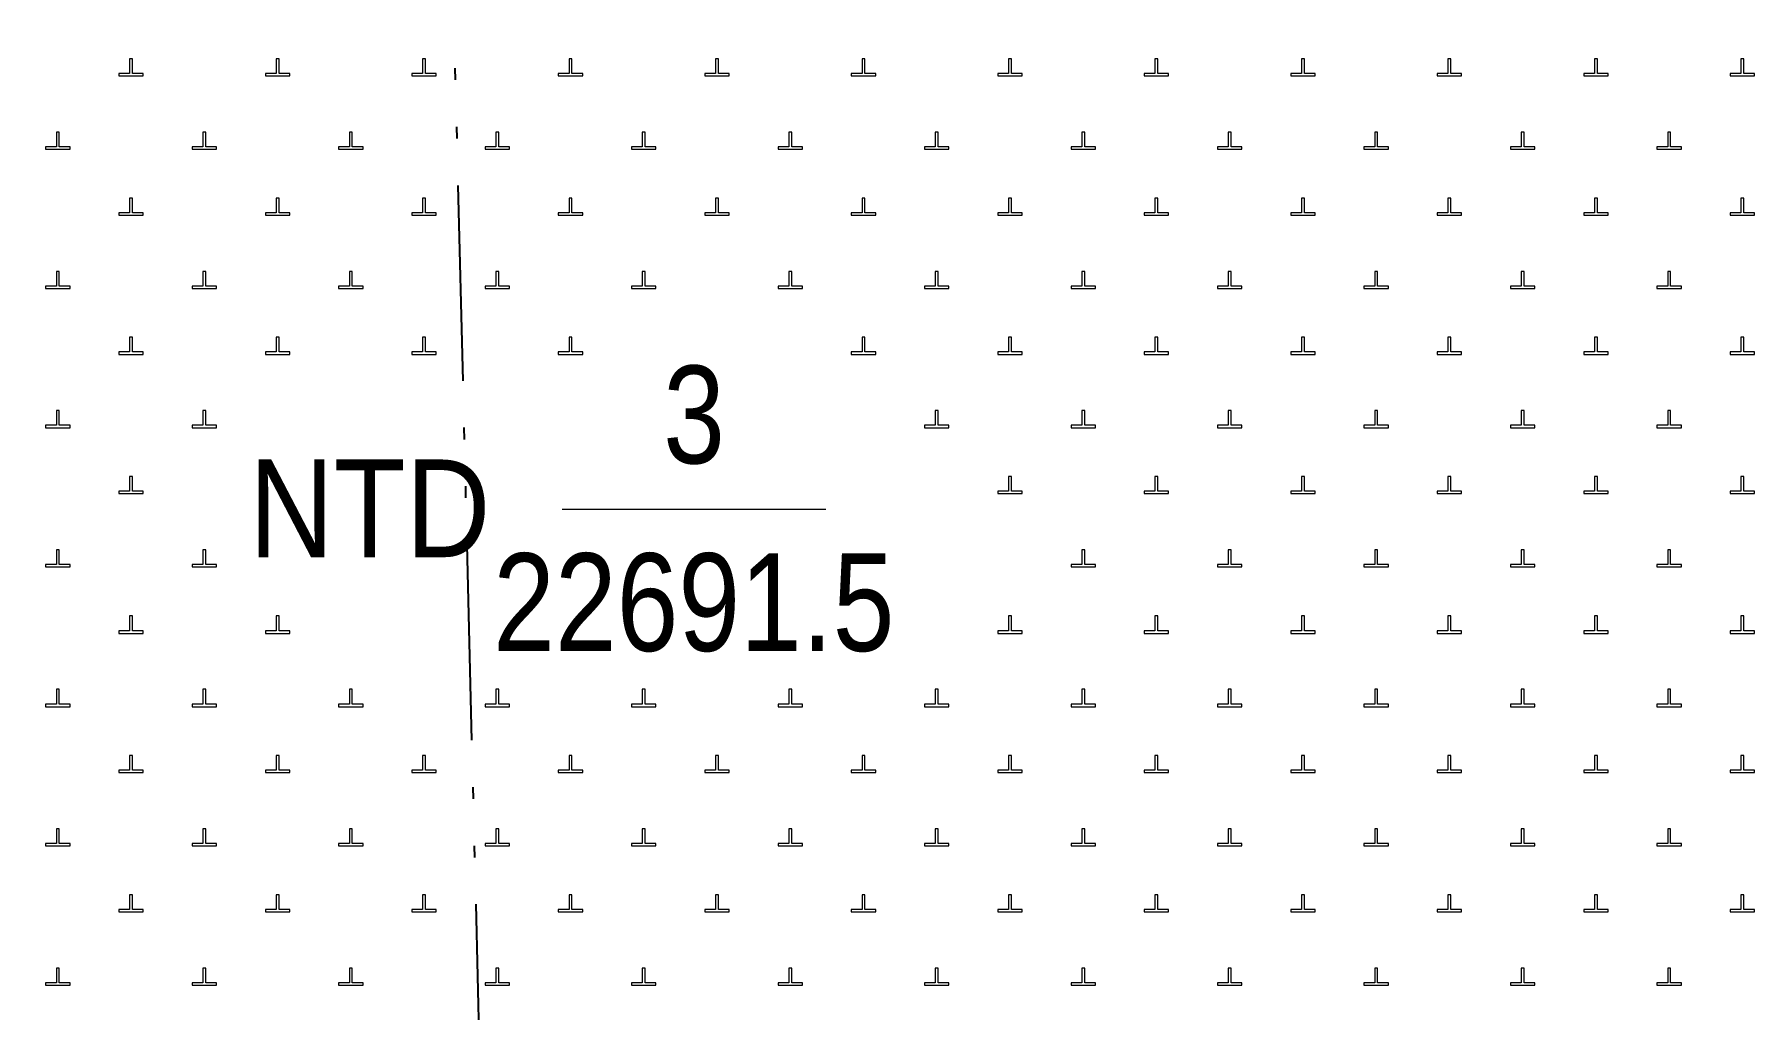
# Model space of a CAD drawing. Header units: metres. Extents: x 550890 to 551618, y 1839259 to 1840146.
# Drawn here: x 551469.41 to 551504.64, y 1839965.35 to 1839985.31 of the extents above; entities that cross this region are included whole.
import ezdxf
from ezdxf.enums import TextEntityAlignment as Align

# ---------------------------------------------------------------- set-up
doc = ezdxf.new("R2010")
doc.units = ezdxf.units.M
doc.header["$LTSCALE"] = 0.8
doc.linetypes.add('DASH_DOUBLE_DOT', pattern=[9.2, 5, -1.2, 0.3, -1.2, 0.3, -1.2])
for name, color, linetype, lineweight in [('13', 7, 'Continuous', 13), ('19', 7, 'Continuous', 13), ('2', 7, 'DASH_DOUBLE_DOT', 25)]:
    doc.layers.add(name, color=color, linetype=linetype, lineweight=lineweight)
doc.layers.add('4', color=7, linetype='Continuous')

msp = doc.modelspace()

# ---------------------------------------------------------------- linework, layer by layer
at = {"layer": '13'}
msp.add_line((551480.22, 1839975.59), (551485.62, 1839975.59), dxfattribs=at)
at = {"layer": '19'}
for points in [[(551471.14, 1839984.46), (551471.64, 1839984.46), (551471.64, 1839984.51), (551471.42, 1839984.51), (551471.42, 1839984.81), (551471.36, 1839984.81), (551471.36, 1839984.51), (551471.14, 1839984.51)], [(551474.14, 1839984.46), (551474.64, 1839984.46), (551474.64, 1839984.51), (551474.42, 1839984.51), (551474.42, 1839984.81), (551474.36, 1839984.81), (551474.36, 1839984.51), (551474.14, 1839984.51)], [(551477.14, 1839984.46), (551477.64, 1839984.46), (551477.64, 1839984.51), (551477.42, 1839984.51), (551477.42, 1839984.81), (551477.36, 1839984.81), (551477.36, 1839984.51), (551477.14, 1839984.51)], [(551480.14, 1839984.46), (551480.64, 1839984.46), (551480.64, 1839984.51), (551480.42, 1839984.51), (551480.42, 1839984.81), (551480.36, 1839984.81), (551480.36, 1839984.51), (551480.14, 1839984.51)], [(551483.14, 1839984.46), (551483.64, 1839984.46), (551483.64, 1839984.51), (551483.42, 1839984.51), (551483.42, 1839984.81), (551483.36, 1839984.81), (551483.36, 1839984.51), (551483.14, 1839984.51)], [(551486.14, 1839984.46), (551486.64, 1839984.46), (551486.64, 1839984.51), (551486.42, 1839984.51), (551486.42, 1839984.81), (551486.36, 1839984.81), (551486.36, 1839984.51), (551486.14, 1839984.51)], [(551489.14, 1839984.46), (551489.64, 1839984.46), (551489.64, 1839984.51), (551489.42, 1839984.51), (551489.42, 1839984.81), (551489.36, 1839984.81), (551489.36, 1839984.51), (551489.14, 1839984.51)], [(551492.14, 1839984.46), (551492.64, 1839984.46), (551492.64, 1839984.51), (551492.42, 1839984.51), (551492.42, 1839984.81), (551492.36, 1839984.81), (551492.36, 1839984.51), (551492.14, 1839984.51)], [(551495.14, 1839984.46), (551495.64, 1839984.46), (551495.64, 1839984.51), (551495.42, 1839984.51), (551495.42, 1839984.81), (551495.36, 1839984.81), (551495.36, 1839984.51), (551495.14, 1839984.51)], [(551498.14, 1839984.46), (551498.64, 1839984.46), (551498.64, 1839984.51), (551498.42, 1839984.51), (551498.42, 1839984.81), (551498.36, 1839984.81), (551498.36, 1839984.51), (551498.14, 1839984.51)], [(551501.14, 1839984.46), (551501.64, 1839984.46), (551501.64, 1839984.51), (551501.42, 1839984.51), (551501.42, 1839984.81), (551501.36, 1839984.81), (551501.36, 1839984.51), (551501.14, 1839984.51)], [(551504.14, 1839984.46), (551504.64, 1839984.46), (551504.64, 1839984.51), (551504.42, 1839984.51), (551504.42, 1839984.81), (551504.36, 1839984.81), (551504.36, 1839984.51), (551504.14, 1839984.51)], [(551469.64, 1839982.96), (551470.14, 1839982.96), (551470.14, 1839983.01), (551469.92, 1839983.01), (551469.92, 1839983.31), (551469.86, 1839983.31), (551469.86, 1839983.01), (551469.64, 1839983.01)], [(551472.64, 1839982.96), (551473.14, 1839982.96), (551473.14, 1839983.01), (551472.92, 1839983.01), (551472.92, 1839983.31), (551472.86, 1839983.31), (551472.86, 1839983.01), (551472.64, 1839983.01)], [(551475.64, 1839982.96), (551476.14, 1839982.96), (551476.14, 1839983.01), (551475.92, 1839983.01), (551475.92, 1839983.31), (551475.86, 1839983.31), (551475.86, 1839983.01), (551475.64, 1839983.01)], [(551478.64, 1839982.96), (551479.14, 1839982.96), (551479.14, 1839983.01), (551478.92, 1839983.01), (551478.92, 1839983.31), (551478.86, 1839983.31), (551478.86, 1839983.01), (551478.64, 1839983.01)], [(551481.64, 1839982.96), (551482.14, 1839982.96), (551482.14, 1839983.01), (551481.92, 1839983.01), (551481.92, 1839983.31), (551481.86, 1839983.31), (551481.86, 1839983.01), (551481.64, 1839983.01)], [(551484.64, 1839982.96), (551485.14, 1839982.96), (551485.14, 1839983.01), (551484.92, 1839983.01), (551484.92, 1839983.31), (551484.86, 1839983.31), (551484.86, 1839983.01), (551484.64, 1839983.01)], [(551487.64, 1839982.96), (551488.14, 1839982.96), (551488.14, 1839983.01), (551487.92, 1839983.01), (551487.92, 1839983.31), (551487.86, 1839983.31), (551487.86, 1839983.01), (551487.64, 1839983.01)], [(551490.64, 1839982.96), (551491.14, 1839982.96), (551491.14, 1839983.01), (551490.92, 1839983.01), (551490.92, 1839983.31), (551490.86, 1839983.31), (551490.86, 1839983.01), (551490.64, 1839983.01)], [(551493.64, 1839982.96), (551494.14, 1839982.96), (551494.14, 1839983.01), (551493.92, 1839983.01), (551493.92, 1839983.31), (551493.86, 1839983.31), (551493.86, 1839983.01), (551493.64, 1839983.01)], [(551496.64, 1839982.96), (551497.14, 1839982.96), (551497.14, 1839983.01), (551496.92, 1839983.01), (551496.92, 1839983.31), (551496.86, 1839983.31), (551496.86, 1839983.01), (551496.64, 1839983.01)], [(551499.64, 1839982.96), (551500.14, 1839982.96), (551500.14, 1839983.01), (551499.92, 1839983.01), (551499.92, 1839983.31), (551499.86, 1839983.31), (551499.86, 1839983.01), (551499.64, 1839983.01)], [(551502.64, 1839982.96), (551503.14, 1839982.96), (551503.14, 1839983.01), (551502.92, 1839983.01), (551502.92, 1839983.31), (551502.86, 1839983.31), (551502.86, 1839983.01), (551502.64, 1839983.01)], [(551471.14, 1839981.61), (551471.64, 1839981.61), (551471.64, 1839981.66), (551471.42, 1839981.66), (551471.42, 1839981.96), (551471.36, 1839981.96), (551471.36, 1839981.66), (551471.14, 1839981.66)], [(551474.14, 1839981.61), (551474.64, 1839981.61), (551474.64, 1839981.66), (551474.42, 1839981.66), (551474.42, 1839981.96), (551474.36, 1839981.96), (551474.36, 1839981.66), (551474.14, 1839981.66)], [(551477.14, 1839981.61), (551477.64, 1839981.61), (551477.64, 1839981.66), (551477.42, 1839981.66), (551477.42, 1839981.96), (551477.36, 1839981.96), (551477.36, 1839981.66), (551477.14, 1839981.66)], [(551480.14, 1839981.61), (551480.64, 1839981.61), (551480.64, 1839981.66), (551480.42, 1839981.66), (551480.42, 1839981.96), (551480.36, 1839981.96), (551480.36, 1839981.66), (551480.14, 1839981.66)], [(551483.14, 1839981.61), (551483.64, 1839981.61), (551483.64, 1839981.66), (551483.42, 1839981.66), (551483.42, 1839981.96), (551483.36, 1839981.96), (551483.36, 1839981.66), (551483.14, 1839981.66)], [(551486.14, 1839981.61), (551486.64, 1839981.61), (551486.64, 1839981.66), (551486.42, 1839981.66), (551486.42, 1839981.96), (551486.36, 1839981.96), (551486.36, 1839981.66), (551486.14, 1839981.66)], [(551489.14, 1839981.61), (551489.64, 1839981.61), (551489.64, 1839981.66), (551489.42, 1839981.66), (551489.42, 1839981.96), (551489.36, 1839981.96), (551489.36, 1839981.66), (551489.14, 1839981.66)], [(551492.14, 1839981.61), (551492.64, 1839981.61), (551492.64, 1839981.66), (551492.42, 1839981.66), (551492.42, 1839981.96), (551492.36, 1839981.96), (551492.36, 1839981.66), (551492.14, 1839981.66)], [(551495.14, 1839981.61), (551495.64, 1839981.61), (551495.64, 1839981.66), (551495.42, 1839981.66), (551495.42, 1839981.96), (551495.36, 1839981.96), (551495.36, 1839981.66), (551495.14, 1839981.66)], [(551498.14, 1839981.61), (551498.64, 1839981.61), (551498.64, 1839981.66), (551498.42, 1839981.66), (551498.42, 1839981.96), (551498.36, 1839981.96), (551498.36, 1839981.66), (551498.14, 1839981.66)], [(551501.14, 1839981.61), (551501.64, 1839981.61), (551501.64, 1839981.66), (551501.42, 1839981.66), (551501.42, 1839981.96), (551501.36, 1839981.96), (551501.36, 1839981.66), (551501.14, 1839981.66)], [(551504.14, 1839981.61), (551504.64, 1839981.61), (551504.64, 1839981.66), (551504.42, 1839981.66), (551504.42, 1839981.96), (551504.36, 1839981.96), (551504.36, 1839981.66), (551504.14, 1839981.66)], [(551469.64, 1839980.11), (551470.14, 1839980.11), (551470.14, 1839980.16), (551469.92, 1839980.16), (551469.92, 1839980.46), (551469.86, 1839980.46), (551469.86, 1839980.16), (551469.64, 1839980.16)], [(551472.64, 1839980.11), (551473.14, 1839980.11), (551473.14, 1839980.16), (551472.92, 1839980.16), (551472.92, 1839980.46), (551472.86, 1839980.46), (551472.86, 1839980.16), (551472.64, 1839980.16)], [(551475.64, 1839980.11), (551476.14, 1839980.11), (551476.14, 1839980.16), (551475.92, 1839980.16), (551475.92, 1839980.46), (551475.86, 1839980.46), (551475.86, 1839980.16), (551475.64, 1839980.16)], [(551478.64, 1839980.11), (551479.14, 1839980.11), (551479.14, 1839980.16), (551478.92, 1839980.16), (551478.92, 1839980.46), (551478.86, 1839980.46), (551478.86, 1839980.16), (551478.64, 1839980.16)], [(551481.64, 1839980.11), (551482.14, 1839980.11), (551482.14, 1839980.16), (551481.92, 1839980.16), (551481.92, 1839980.46), (551481.86, 1839980.46), (551481.86, 1839980.16), (551481.64, 1839980.16)], [(551484.64, 1839980.11), (551485.14, 1839980.11), (551485.14, 1839980.16), (551484.92, 1839980.16), (551484.92, 1839980.46), (551484.86, 1839980.46), (551484.86, 1839980.16), (551484.64, 1839980.16)], [(551487.64, 1839980.11), (551488.14, 1839980.11), (551488.14, 1839980.16), (551487.92, 1839980.16), (551487.92, 1839980.46), (551487.86, 1839980.46), (551487.86, 1839980.16), (551487.64, 1839980.16)], [(551490.64, 1839980.11), (551491.14, 1839980.11), (551491.14, 1839980.16), (551490.92, 1839980.16), (551490.92, 1839980.46), (551490.86, 1839980.46), (551490.86, 1839980.16), (551490.64, 1839980.16)], [(551493.64, 1839980.11), (551494.14, 1839980.11), (551494.14, 1839980.16), (551493.92, 1839980.16), (551493.92, 1839980.46), (551493.86, 1839980.46), (551493.86, 1839980.16), (551493.64, 1839980.16)], [(551496.64, 1839980.11), (551497.14, 1839980.11), (551497.14, 1839980.16), (551496.92, 1839980.16), (551496.92, 1839980.46), (551496.86, 1839980.46), (551496.86, 1839980.16), (551496.64, 1839980.16)], [(551499.64, 1839980.11), (551500.14, 1839980.11), (551500.14, 1839980.16), (551499.92, 1839980.16), (551499.92, 1839980.46), (551499.86, 1839980.46), (551499.86, 1839980.16), (551499.64, 1839980.16)], [(551502.64, 1839980.11), (551503.14, 1839980.11), (551503.14, 1839980.16), (551502.92, 1839980.16), (551502.92, 1839980.46), (551502.86, 1839980.46), (551502.86, 1839980.16), (551502.64, 1839980.16)], [(551471.14, 1839978.76), (551471.64, 1839978.76), (551471.64, 1839978.81), (551471.42, 1839978.81), (551471.42, 1839979.11), (551471.36, 1839979.11), (551471.36, 1839978.81), (551471.14, 1839978.81)], [(551474.14, 1839978.76), (551474.64, 1839978.76), (551474.64, 1839978.81), (551474.42, 1839978.81), (551474.42, 1839979.11), (551474.36, 1839979.11), (551474.36, 1839978.81), (551474.14, 1839978.81)], [(551477.14, 1839978.76), (551477.64, 1839978.76), (551477.64, 1839978.81), (551477.42, 1839978.81), (551477.42, 1839979.11), (551477.36, 1839979.11), (551477.36, 1839978.81), (551477.14, 1839978.81)], [(551480.14, 1839978.76), (551480.64, 1839978.76), (551480.64, 1839978.81), (551480.42, 1839978.81), (551480.42, 1839979.11), (551480.36, 1839979.11), (551480.36, 1839978.81), (551480.14, 1839978.81)], [(551486.14, 1839978.76), (551486.64, 1839978.76), (551486.64, 1839978.81), (551486.42, 1839978.81), (551486.42, 1839979.11), (551486.36, 1839979.11), (551486.36, 1839978.81), (551486.14, 1839978.81)], [(551489.14, 1839978.76), (551489.64, 1839978.76), (551489.64, 1839978.81), (551489.42, 1839978.81), (551489.42, 1839979.11), (551489.36, 1839979.11), (551489.36, 1839978.81), (551489.14, 1839978.81)], [(551492.14, 1839978.76), (551492.64, 1839978.76), (551492.64, 1839978.81), (551492.42, 1839978.81), (551492.42, 1839979.11), (551492.36, 1839979.11), (551492.36, 1839978.81), (551492.14, 1839978.81)], [(551495.14, 1839978.76), (551495.64, 1839978.76), (551495.64, 1839978.81), (551495.42, 1839978.81), (551495.42, 1839979.11), (551495.36, 1839979.11), (551495.36, 1839978.81), (551495.14, 1839978.81)], [(551498.14, 1839978.76), (551498.64, 1839978.76), (551498.64, 1839978.81), (551498.42, 1839978.81), (551498.42, 1839979.11), (551498.36, 1839979.11), (551498.36, 1839978.81), (551498.14, 1839978.81)], [(551501.14, 1839978.76), (551501.64, 1839978.76), (551501.64, 1839978.81), (551501.42, 1839978.81), (551501.42, 1839979.11), (551501.36, 1839979.11), (551501.36, 1839978.81), (551501.14, 1839978.81)], [(551504.14, 1839978.76), (551504.64, 1839978.76), (551504.64, 1839978.81), (551504.42, 1839978.81), (551504.42, 1839979.11), (551504.36, 1839979.11), (551504.36, 1839978.81), (551504.14, 1839978.81)], [(551469.64, 1839977.26), (551470.14, 1839977.26), (551470.14, 1839977.31), (551469.92, 1839977.31), (551469.92, 1839977.61), (551469.86, 1839977.61), (551469.86, 1839977.31), (551469.64, 1839977.31)], [(551472.64, 1839977.26), (551473.14, 1839977.26), (551473.14, 1839977.31), (551472.92, 1839977.31), (551472.92, 1839977.61), (551472.86, 1839977.61), (551472.86, 1839977.31), (551472.64, 1839977.31)], [(551487.64, 1839977.26), (551488.14, 1839977.26), (551488.14, 1839977.31), (551487.92, 1839977.31), (551487.92, 1839977.61), (551487.86, 1839977.61), (551487.86, 1839977.31), (551487.64, 1839977.31)], [(551490.64, 1839977.26), (551491.14, 1839977.26), (551491.14, 1839977.31), (551490.92, 1839977.31), (551490.92, 1839977.61), (551490.86, 1839977.61), (551490.86, 1839977.31), (551490.64, 1839977.31)], [(551493.64, 1839977.26), (551494.14, 1839977.26), (551494.14, 1839977.31), (551493.92, 1839977.31), (551493.92, 1839977.61), (551493.86, 1839977.61), (551493.86, 1839977.31), (551493.64, 1839977.31)], [(551496.64, 1839977.26), (551497.14, 1839977.26), (551497.14, 1839977.31), (551496.92, 1839977.31), (551496.92, 1839977.61), (551496.86, 1839977.61), (551496.86, 1839977.31), (551496.64, 1839977.31)], [(551499.64, 1839977.26), (551500.14, 1839977.26), (551500.14, 1839977.31), (551499.92, 1839977.31), (551499.92, 1839977.61), (551499.86, 1839977.61), (551499.86, 1839977.31), (551499.64, 1839977.31)], [(551502.64, 1839977.26), (551503.14, 1839977.26), (551503.14, 1839977.31), (551502.92, 1839977.31), (551502.92, 1839977.61), (551502.86, 1839977.61), (551502.86, 1839977.31), (551502.64, 1839977.31)], [(551471.14, 1839975.91), (551471.64, 1839975.91), (551471.64, 1839975.96), (551471.42, 1839975.96), (551471.42, 1839976.26), (551471.36, 1839976.26), (551471.36, 1839975.96), (551471.14, 1839975.96)], [(551489.14, 1839975.91), (551489.64, 1839975.91), (551489.64, 1839975.96), (551489.42, 1839975.96), (551489.42, 1839976.26), (551489.36, 1839976.26), (551489.36, 1839975.96), (551489.14, 1839975.96)], [(551492.14, 1839975.91), (551492.64, 1839975.91), (551492.64, 1839975.96), (551492.42, 1839975.96), (551492.42, 1839976.26), (551492.36, 1839976.26), (551492.36, 1839975.96), (551492.14, 1839975.96)], [(551495.14, 1839975.91), (551495.64, 1839975.91), (551495.64, 1839975.96), (551495.42, 1839975.96), (551495.42, 1839976.26), (551495.36, 1839976.26), (551495.36, 1839975.96), (551495.14, 1839975.96)], [(551498.14, 1839975.91), (551498.64, 1839975.91), (551498.64, 1839975.96), (551498.42, 1839975.96), (551498.42, 1839976.26), (551498.36, 1839976.26), (551498.36, 1839975.96), (551498.14, 1839975.96)], [(551501.14, 1839975.91), (551501.64, 1839975.91), (551501.64, 1839975.96), (551501.42, 1839975.96), (551501.42, 1839976.26), (551501.36, 1839976.26), (551501.36, 1839975.96), (551501.14, 1839975.96)], [(551504.14, 1839975.91), (551504.64, 1839975.91), (551504.64, 1839975.96), (551504.42, 1839975.96), (551504.42, 1839976.26), (551504.36, 1839976.26), (551504.36, 1839975.96), (551504.14, 1839975.96)], [(551469.64, 1839974.41), (551470.14, 1839974.41), (551470.14, 1839974.46), (551469.92, 1839974.46), (551469.92, 1839974.76), (551469.86, 1839974.76), (551469.86, 1839974.46), (551469.64, 1839974.46)], [(551472.64, 1839974.41), (551473.14, 1839974.41), (551473.14, 1839974.46), (551472.92, 1839974.46), (551472.92, 1839974.76), (551472.86, 1839974.76), (551472.86, 1839974.46), (551472.64, 1839974.46)], [(551490.64, 1839974.41), (551491.14, 1839974.41), (551491.14, 1839974.46), (551490.92, 1839974.46), (551490.92, 1839974.76), (551490.86, 1839974.76), (551490.86, 1839974.46), (551490.64, 1839974.46)], [(551493.64, 1839974.41), (551494.14, 1839974.41), (551494.14, 1839974.46), (551493.92, 1839974.46), (551493.92, 1839974.76), (551493.86, 1839974.76), (551493.86, 1839974.46), (551493.64, 1839974.46)], [(551496.64, 1839974.41), (551497.14, 1839974.41), (551497.14, 1839974.46), (551496.92, 1839974.46), (551496.92, 1839974.76), (551496.86, 1839974.76), (551496.86, 1839974.46), (551496.64, 1839974.46)], [(551499.64, 1839974.41), (551500.14, 1839974.41), (551500.14, 1839974.46), (551499.92, 1839974.46), (551499.92, 1839974.76), (551499.86, 1839974.76), (551499.86, 1839974.46), (551499.64, 1839974.46)], [(551502.64, 1839974.41), (551503.14, 1839974.41), (551503.14, 1839974.46), (551502.92, 1839974.46), (551502.92, 1839974.76), (551502.86, 1839974.76), (551502.86, 1839974.46), (551502.64, 1839974.46)], [(551471.14, 1839973.05), (551471.64, 1839973.05), (551471.64, 1839973.1), (551471.42, 1839973.1), (551471.42, 1839973.41), (551471.36, 1839973.41), (551471.36, 1839973.1), (551471.14, 1839973.1)], [(551474.14, 1839973.05), (551474.64, 1839973.05), (551474.64, 1839973.1), (551474.42, 1839973.1), (551474.42, 1839973.41), (551474.36, 1839973.41), (551474.36, 1839973.1), (551474.14, 1839973.1)], [(551489.14, 1839973.05), (551489.64, 1839973.05), (551489.64, 1839973.1), (551489.42, 1839973.1), (551489.42, 1839973.41), (551489.36, 1839973.41), (551489.36, 1839973.1), (551489.14, 1839973.1)], [(551492.14, 1839973.05), (551492.64, 1839973.05), (551492.64, 1839973.1), (551492.42, 1839973.1), (551492.42, 1839973.41), (551492.36, 1839973.41), (551492.36, 1839973.1), (551492.14, 1839973.1)], [(551495.14, 1839973.05), (551495.64, 1839973.05), (551495.64, 1839973.1), (551495.42, 1839973.1), (551495.42, 1839973.41), (551495.36, 1839973.41), (551495.36, 1839973.1), (551495.14, 1839973.1)], [(551498.14, 1839973.05), (551498.64, 1839973.05), (551498.64, 1839973.1), (551498.42, 1839973.1), (551498.42, 1839973.41), (551498.36, 1839973.41), (551498.36, 1839973.1), (551498.14, 1839973.1)], [(551501.14, 1839973.05), (551501.64, 1839973.05), (551501.64, 1839973.1), (551501.42, 1839973.1), (551501.42, 1839973.41), (551501.36, 1839973.41), (551501.36, 1839973.1), (551501.14, 1839973.1)], [(551504.14, 1839973.05), (551504.64, 1839973.05), (551504.64, 1839973.1), (551504.42, 1839973.1), (551504.42, 1839973.41), (551504.36, 1839973.41), (551504.36, 1839973.1), (551504.14, 1839973.1)], [(551469.64, 1839971.55), (551470.14, 1839971.55), (551470.14, 1839971.6), (551469.92, 1839971.6), (551469.92, 1839971.91), (551469.86, 1839971.91), (551469.86, 1839971.6), (551469.64, 1839971.6)], [(551472.64, 1839971.55), (551473.14, 1839971.55), (551473.14, 1839971.6), (551472.92, 1839971.6), (551472.92, 1839971.91), (551472.86, 1839971.91), (551472.86, 1839971.6), (551472.64, 1839971.6)], [(551475.64, 1839971.55), (551476.14, 1839971.55), (551476.14, 1839971.6), (551475.92, 1839971.6), (551475.92, 1839971.91), (551475.86, 1839971.91), (551475.86, 1839971.6), (551475.64, 1839971.6)], [(551478.64, 1839971.55), (551479.14, 1839971.55), (551479.14, 1839971.6), (551478.92, 1839971.6), (551478.92, 1839971.91), (551478.86, 1839971.91), (551478.86, 1839971.6), (551478.64, 1839971.6)], [(551481.64, 1839971.55), (551482.14, 1839971.55), (551482.14, 1839971.6), (551481.92, 1839971.6), (551481.92, 1839971.91), (551481.86, 1839971.91), (551481.86, 1839971.6), (551481.64, 1839971.6)], [(551484.64, 1839971.55), (551485.14, 1839971.55), (551485.14, 1839971.6), (551484.92, 1839971.6), (551484.92, 1839971.91), (551484.86, 1839971.91), (551484.86, 1839971.6), (551484.64, 1839971.6)], [(551487.64, 1839971.55), (551488.14, 1839971.55), (551488.14, 1839971.6), (551487.92, 1839971.6), (551487.92, 1839971.91), (551487.86, 1839971.91), (551487.86, 1839971.6), (551487.64, 1839971.6)], [(551490.64, 1839971.55), (551491.14, 1839971.55), (551491.14, 1839971.6), (551490.92, 1839971.6), (551490.92, 1839971.91), (551490.86, 1839971.91), (551490.86, 1839971.6), (551490.64, 1839971.6)], [(551493.64, 1839971.55), (551494.14, 1839971.55), (551494.14, 1839971.6), (551493.92, 1839971.6), (551493.92, 1839971.91), (551493.86, 1839971.91), (551493.86, 1839971.6), (551493.64, 1839971.6)], [(551496.64, 1839971.55), (551497.14, 1839971.55), (551497.14, 1839971.6), (551496.92, 1839971.6), (551496.92, 1839971.91), (551496.86, 1839971.91), (551496.86, 1839971.6), (551496.64, 1839971.6)], [(551499.64, 1839971.55), (551500.14, 1839971.55), (551500.14, 1839971.6), (551499.92, 1839971.6), (551499.92, 1839971.91), (551499.86, 1839971.91), (551499.86, 1839971.6), (551499.64, 1839971.6)], [(551502.64, 1839971.55), (551503.14, 1839971.55), (551503.14, 1839971.6), (551502.92, 1839971.6), (551502.92, 1839971.91), (551502.86, 1839971.91), (551502.86, 1839971.6), (551502.64, 1839971.6)], [(551471.14, 1839970.2), (551471.64, 1839970.2), (551471.64, 1839970.25), (551471.42, 1839970.25), (551471.42, 1839970.55), (551471.36, 1839970.55), (551471.36, 1839970.25), (551471.14, 1839970.25)], [(551474.14, 1839970.2), (551474.64, 1839970.2), (551474.64, 1839970.25), (551474.42, 1839970.25), (551474.42, 1839970.55), (551474.36, 1839970.55), (551474.36, 1839970.25), (551474.14, 1839970.25)], [(551477.14, 1839970.2), (551477.64, 1839970.2), (551477.64, 1839970.25), (551477.42, 1839970.25), (551477.42, 1839970.55), (551477.36, 1839970.55), (551477.36, 1839970.25), (551477.14, 1839970.25)], [(551480.14, 1839970.2), (551480.64, 1839970.2), (551480.64, 1839970.25), (551480.42, 1839970.25), (551480.42, 1839970.55), (551480.36, 1839970.55), (551480.36, 1839970.25), (551480.14, 1839970.25)], [(551483.14, 1839970.2), (551483.64, 1839970.2), (551483.64, 1839970.25), (551483.42, 1839970.25), (551483.42, 1839970.55), (551483.36, 1839970.55), (551483.36, 1839970.25), (551483.14, 1839970.25)], [(551486.14, 1839970.2), (551486.64, 1839970.2), (551486.64, 1839970.25), (551486.42, 1839970.25), (551486.42, 1839970.55), (551486.36, 1839970.55), (551486.36, 1839970.25), (551486.14, 1839970.25)], [(551489.14, 1839970.2), (551489.64, 1839970.2), (551489.64, 1839970.25), (551489.42, 1839970.25), (551489.42, 1839970.55), (551489.36, 1839970.55), (551489.36, 1839970.25), (551489.14, 1839970.25)], [(551492.14, 1839970.2), (551492.64, 1839970.2), (551492.64, 1839970.25), (551492.42, 1839970.25), (551492.42, 1839970.55), (551492.36, 1839970.55), (551492.36, 1839970.25), (551492.14, 1839970.25)], [(551495.14, 1839970.2), (551495.64, 1839970.2), (551495.64, 1839970.25), (551495.42, 1839970.25), (551495.42, 1839970.55), (551495.36, 1839970.55), (551495.36, 1839970.25), (551495.14, 1839970.25)], [(551498.14, 1839970.2), (551498.64, 1839970.2), (551498.64, 1839970.25), (551498.42, 1839970.25), (551498.42, 1839970.55), (551498.36, 1839970.55), (551498.36, 1839970.25), (551498.14, 1839970.25)], [(551501.14, 1839970.2), (551501.64, 1839970.2), (551501.64, 1839970.25), (551501.42, 1839970.25), (551501.42, 1839970.55), (551501.36, 1839970.55), (551501.36, 1839970.25), (551501.14, 1839970.25)], [(551504.14, 1839970.2), (551504.64, 1839970.2), (551504.64, 1839970.25), (551504.42, 1839970.25), (551504.42, 1839970.55), (551504.36, 1839970.55), (551504.36, 1839970.25), (551504.14, 1839970.25)], [(551469.64, 1839968.7), (551470.14, 1839968.7), (551470.14, 1839968.75), (551469.92, 1839968.75), (551469.92, 1839969.05), (551469.86, 1839969.05), (551469.86, 1839968.75), (551469.64, 1839968.75)], [(551472.64, 1839968.7), (551473.14, 1839968.7), (551473.14, 1839968.75), (551472.92, 1839968.75), (551472.92, 1839969.05), (551472.86, 1839969.05), (551472.86, 1839968.75), (551472.64, 1839968.75)], [(551475.64, 1839968.7), (551476.14, 1839968.7), (551476.14, 1839968.75), (551475.92, 1839968.75), (551475.92, 1839969.05), (551475.86, 1839969.05), (551475.86, 1839968.75), (551475.64, 1839968.75)], [(551478.64, 1839968.7), (551479.14, 1839968.7), (551479.14, 1839968.75), (551478.92, 1839968.75), (551478.92, 1839969.05), (551478.86, 1839969.05), (551478.86, 1839968.75), (551478.64, 1839968.75)], [(551481.64, 1839968.7), (551482.14, 1839968.7), (551482.14, 1839968.75), (551481.92, 1839968.75), (551481.92, 1839969.05), (551481.86, 1839969.05), (551481.86, 1839968.75), (551481.64, 1839968.75)], [(551484.64, 1839968.7), (551485.14, 1839968.7), (551485.14, 1839968.75), (551484.92, 1839968.75), (551484.92, 1839969.05), (551484.86, 1839969.05), (551484.86, 1839968.75), (551484.64, 1839968.75)], [(551487.64, 1839968.7), (551488.14, 1839968.7), (551488.14, 1839968.75), (551487.92, 1839968.75), (551487.92, 1839969.05), (551487.86, 1839969.05), (551487.86, 1839968.75), (551487.64, 1839968.75)], [(551490.64, 1839968.7), (551491.14, 1839968.7), (551491.14, 1839968.75), (551490.92, 1839968.75), (551490.92, 1839969.05), (551490.86, 1839969.05), (551490.86, 1839968.75), (551490.64, 1839968.75)], [(551493.64, 1839968.7), (551494.14, 1839968.7), (551494.14, 1839968.75), (551493.92, 1839968.75), (551493.92, 1839969.05), (551493.86, 1839969.05), (551493.86, 1839968.75), (551493.64, 1839968.75)], [(551496.64, 1839968.7), (551497.14, 1839968.7), (551497.14, 1839968.75), (551496.92, 1839968.75), (551496.92, 1839969.05), (551496.86, 1839969.05), (551496.86, 1839968.75), (551496.64, 1839968.75)], [(551499.64, 1839968.7), (551500.14, 1839968.7), (551500.14, 1839968.75), (551499.92, 1839968.75), (551499.92, 1839969.05), (551499.86, 1839969.05), (551499.86, 1839968.75), (551499.64, 1839968.75)], [(551502.64, 1839968.7), (551503.14, 1839968.7), (551503.14, 1839968.75), (551502.92, 1839968.75), (551502.92, 1839969.05), (551502.86, 1839969.05), (551502.86, 1839968.75), (551502.64, 1839968.75)], [(551471.14, 1839967.35), (551471.64, 1839967.35), (551471.64, 1839967.4), (551471.42, 1839967.4), (551471.42, 1839967.7), (551471.36, 1839967.7), (551471.36, 1839967.4), (551471.14, 1839967.4)], [(551474.14, 1839967.35), (551474.64, 1839967.35), (551474.64, 1839967.4), (551474.42, 1839967.4), (551474.42, 1839967.7), (551474.36, 1839967.7), (551474.36, 1839967.4), (551474.14, 1839967.4)], [(551477.14, 1839967.35), (551477.64, 1839967.35), (551477.64, 1839967.4), (551477.42, 1839967.4), (551477.42, 1839967.7), (551477.36, 1839967.7), (551477.36, 1839967.4), (551477.14, 1839967.4)], [(551480.14, 1839967.35), (551480.64, 1839967.35), (551480.64, 1839967.4), (551480.42, 1839967.4), (551480.42, 1839967.7), (551480.36, 1839967.7), (551480.36, 1839967.4), (551480.14, 1839967.4)], [(551483.14, 1839967.35), (551483.64, 1839967.35), (551483.64, 1839967.4), (551483.42, 1839967.4), (551483.42, 1839967.7), (551483.36, 1839967.7), (551483.36, 1839967.4), (551483.14, 1839967.4)], [(551486.14, 1839967.35), (551486.64, 1839967.35), (551486.64, 1839967.4), (551486.42, 1839967.4), (551486.42, 1839967.7), (551486.36, 1839967.7), (551486.36, 1839967.4), (551486.14, 1839967.4)], [(551489.14, 1839967.35), (551489.64, 1839967.35), (551489.64, 1839967.4), (551489.42, 1839967.4), (551489.42, 1839967.7), (551489.36, 1839967.7), (551489.36, 1839967.4), (551489.14, 1839967.4)], [(551492.14, 1839967.35), (551492.64, 1839967.35), (551492.64, 1839967.4), (551492.42, 1839967.4), (551492.42, 1839967.7), (551492.36, 1839967.7), (551492.36, 1839967.4), (551492.14, 1839967.4)], [(551495.14, 1839967.35), (551495.64, 1839967.35), (551495.64, 1839967.4), (551495.42, 1839967.4), (551495.42, 1839967.7), (551495.36, 1839967.7), (551495.36, 1839967.4), (551495.14, 1839967.4)], [(551498.14, 1839967.35), (551498.64, 1839967.35), (551498.64, 1839967.4), (551498.42, 1839967.4), (551498.42, 1839967.7), (551498.36, 1839967.7), (551498.36, 1839967.4), (551498.14, 1839967.4)], [(551501.14, 1839967.35), (551501.64, 1839967.35), (551501.64, 1839967.4), (551501.42, 1839967.4), (551501.42, 1839967.7), (551501.36, 1839967.7), (551501.36, 1839967.4), (551501.14, 1839967.4)], [(551504.14, 1839967.35), (551504.64, 1839967.35), (551504.64, 1839967.4), (551504.42, 1839967.4), (551504.42, 1839967.7), (551504.36, 1839967.7), (551504.36, 1839967.4), (551504.14, 1839967.4)], [(551469.64, 1839965.85), (551470.14, 1839965.85), (551470.14, 1839965.9), (551469.92, 1839965.9), (551469.92, 1839966.2), (551469.86, 1839966.2), (551469.86, 1839965.9), (551469.64, 1839965.9)], [(551472.64, 1839965.85), (551473.14, 1839965.85), (551473.14, 1839965.9), (551472.92, 1839965.9), (551472.92, 1839966.2), (551472.86, 1839966.2), (551472.86, 1839965.9), (551472.64, 1839965.9)], [(551475.64, 1839965.85), (551476.14, 1839965.85), (551476.14, 1839965.9), (551475.92, 1839965.9), (551475.92, 1839966.2), (551475.86, 1839966.2), (551475.86, 1839965.9), (551475.64, 1839965.9)], [(551478.64, 1839965.85), (551479.14, 1839965.85), (551479.14, 1839965.9), (551478.92, 1839965.9), (551478.92, 1839966.2), (551478.86, 1839966.2), (551478.86, 1839965.9), (551478.64, 1839965.9)], [(551481.64, 1839965.85), (551482.14, 1839965.85), (551482.14, 1839965.9), (551481.92, 1839965.9), (551481.92, 1839966.2), (551481.86, 1839966.2), (551481.86, 1839965.9), (551481.64, 1839965.9)], [(551484.64, 1839965.85), (551485.14, 1839965.85), (551485.14, 1839965.9), (551484.92, 1839965.9), (551484.92, 1839966.2), (551484.86, 1839966.2), (551484.86, 1839965.9), (551484.64, 1839965.9)], [(551487.64, 1839965.85), (551488.14, 1839965.85), (551488.14, 1839965.9), (551487.92, 1839965.9), (551487.92, 1839966.2), (551487.86, 1839966.2), (551487.86, 1839965.9), (551487.64, 1839965.9)], [(551490.64, 1839965.85), (551491.14, 1839965.85), (551491.14, 1839965.9), (551490.92, 1839965.9), (551490.92, 1839966.2), (551490.86, 1839966.2), (551490.86, 1839965.9), (551490.64, 1839965.9)], [(551493.64, 1839965.85), (551494.14, 1839965.85), (551494.14, 1839965.9), (551493.92, 1839965.9), (551493.92, 1839966.2), (551493.86, 1839966.2), (551493.86, 1839965.9), (551493.64, 1839965.9)], [(551496.64, 1839965.85), (551497.14, 1839965.85), (551497.14, 1839965.9), (551496.92, 1839965.9), (551496.92, 1839966.2), (551496.86, 1839966.2), (551496.86, 1839965.9), (551496.64, 1839965.9)], [(551499.64, 1839965.85), (551500.14, 1839965.85), (551500.14, 1839965.9), (551499.92, 1839965.9), (551499.92, 1839966.2), (551499.86, 1839966.2), (551499.86, 1839965.9), (551499.64, 1839965.9)], [(551502.64, 1839965.85), (551503.14, 1839965.85), (551503.14, 1839965.9), (551502.92, 1839965.9), (551502.92, 1839966.2), (551502.86, 1839966.2), (551502.86, 1839965.9), (551502.64, 1839965.9)]]:
    msp.add_lwpolyline(points, close=True, dxfattribs=at)
at = {"layer": '2'}
msp.add_lwpolyline([(551493.35, 1839663.31), (551491.72, 1839678.58), (551490.67, 1839729.38), (551487.11, 1839775.71), (551484.86, 1839816.34), (551487.21, 1839855.16), (551483.96, 1839881.4), (551483.12, 1839895.9), (551476.28, 1839931.28), (551478.92, 1839948.79), (551477.31, 1840013.65), (551475.85, 1840040.3), (551469.41, 1840069.94)], dxfattribs=at)

# ---------------------------------------------------------------- texts
at = {"layer": '13', "width": 0.85}
msp.add_text('3', height=2, dxfattribs=at).set_placement((551482.92, 1839976.53), align=Align.CENTER)
at = {"layer": '2', "width": 0.9}
msp.add_text('NTD', height=2, dxfattribs=at).set_placement((551478.75, 1839974.61), align=Align.RIGHT)
at = {"layer": '4', "width": 0.85}
msp.add_text('22691.5', height=2, dxfattribs=at).set_placement((551482.915, 1839972.69), align=Align.CENTER)

doc.saveas('drawing.dxf')
